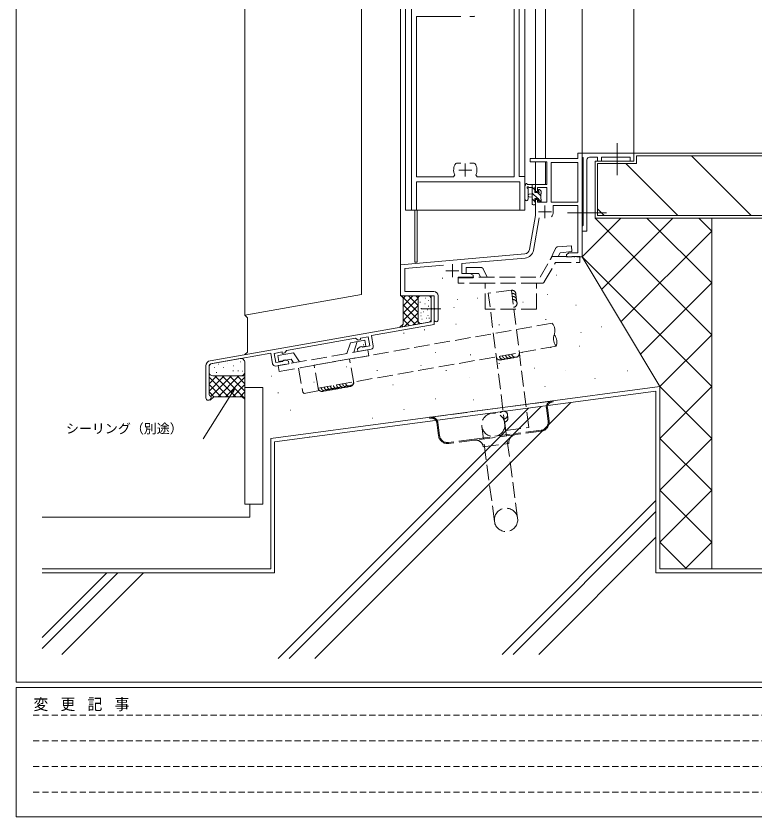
# Model space of a CAD drawing. Units: millimetres, scale not verified. Extents: x -742 to 539, y -420 to 386.
# Drawn here: x -590 to -305.2, y -420 to -111.1 of the extents above; entities that cross this region are included whole.
import ezdxf
from ezdxf.enums import TextEntityAlignment as Align

# ---------------------------------------------------------------- set-up
doc = ezdxf.new("R2010")
doc.units = ezdxf.units.MM
doc.header["$LTSCALE"] = 2
for name, pattern in [('CHAIN2', [12, 9, -1, 1, -1]), ('DASHED1', [1.8, 1.2, -0.6]), ('DASHED3', [4, 3, -1])]:
    doc.linetypes.add(name, pattern=pattern)
for name, color, linetype, lineweight in [('0-1_YKK_ZWAK', 7, 'Continuous', 9), ('0-3_YKK_12', 2, 'Continuous', 9), ('0-4_YSS_K', 3, 'Continuous', 9), ('0-5_YKK_D', 6, 'Continuous', 9), ('0-6_YKK_13', 4, 'Continuous', 9), ('0-7_YKK_11', 7, 'Continuous', 9)]:
    doc.layers.add(name, color=color, linetype=linetype, lineweight=lineweight)
doc.styles.add('ＭＳ ゴシック', font='')
doc.styles.get('ＭＳ ゴシック').set_extended_font_data('MS Gothic')

msp = doc.modelspace()

# ---------------------------------------------------------------- linework, layer by layer
at = {"layer": '0-1_YKK_ZWAK'}
for p, q in [((-590, -368), (-590, 382)), ((510, -368), (-590, -368)), ((-590, -420), (-590, -370)), ((456, -370), (-590, -370)), ((-590, -420), (456, -420))]:
    msp.add_line(p, q, dxfattribs=at)
at = {"layer": '0-1_YKK_ZWAK', "linetype": 'DASHED1'}
for p, q in [((-583.43, -380.732), (-228.87, -380.732)), ((-583.43, -390.63), (-228.87, -390.63)), ((-583.43, -400.528), (-228.87, -400.528)), ((-583.43, -410.426), (-228.87, -410.426))]:
    msp.add_line(p, q, dxfattribs=at)
at = {"layer": '0-3_YKK_12'}
for p, q in [((-351.82, -164.311), (-351.82, 250.997)), ((-441.82, -207.279), (-441.82, 236.296)), ((-371.82, -178.721), (-371.82, 236.296)), ((-389.82, -166.004), (-389.82, 220.996)), ((-385.92, -166.004), (-385.92, 220.996)), ((-389.82, -167.304), (-389.82, -176.004)), ((-385.92, -167.304), (-385.92, -176.004)), ((-385.92, -176.004), (-389.82, -176.004)), ((-436.32, -186.004), (-436.32, -206.004)), ((-435.32, -186.004), (-435.32, -206.004)), ((-435.32, -206.004), (-436.32, -206.004))]:
    msp.add_line(p, q, dxfattribs=at)
for points in [[(-439.82, -186.004), (-439.82, 229.996), (-393.82, 229.996)], [(-439.82, -186.004), (-393.82, -186.004), (-393.82, 229.996)]]:
    msp.add_lwpolyline(points, dxfattribs=at)
at = {"layer": '0-4_YSS_K'}
for p, q in [((-501.818, -226.433), (-501.818, 255.997)), ((-456.818, -218.498), (-456.818, 255.997)), ((-351.82, -164.004), (-281.82, -164.004)), ((-351.82, -164.004), (-351.82, -167.004)), ((-350.82, -168.004), (-350.82, -165.004)), ((-282.82, -165.004), (-350.82, -165.004)), ((-329.673, -165.004), (-306.673, -188.004)), ((-366.82, -167.004), (-351.82, -167.004)), ((-350.82, -168.004), (-365.82, -168.004)), ((-365.82, -188.004), (-365.82, -168.004)), ((-354.957, -168.004), (-334.957, -188.004)), ((-365.82, -185.426), (-363.241, -188.004)), ((-365.82, -188.004), (-282.82, -188.004)), ((-356.82, -189.004), (-371.82, -204.004)), ((-366.82, -189.004), (-321.82, -234.004)), ((-336.82, -189.004), (-364.32, -216.504)), ((-346.82, -189.004), (-321.82, -214.004)), ((-326.82, -189.004), (-321.82, -194.004)), ((-321.82, -189.004), (-321.82, -254.004)), ((-321.82, -194.004), (-356.82, -229.004)), ((-371.966, -203.858), (-321.82, -254.004)), ((-341.82, -254.011), (-371.82, -204.004)), ((-425.704, -212.134), (-425.504, -212.134)), ((-381.708, -211.028), (-381.508, -211.028)), ((-321.82, -214.004), (-349.32, -241.504)), ((-501.818, -226.433), (-456.818, -218.498)), ((-441.732, -218.916), (-440.82, -219.828)), ((-441.411, -219.003), (-435.02, -225.395)), ((-440.82, -220.005), (-439.819, -219.004)), ((-440.82, -222.833), (-436.99, -219.004)), ((-438.732, -219.004), (-435.02, -222.717)), ((-435.904, -219.004), (-435.02, -219.888)), ((-435.02, -229.886), (-435.02, -219.004)), ((-434.02, -219.007), (-431.02, -219.004)), ((-428.194, -217.669), (-427.994, -217.669)), ((-385.305, -218.499), (-385.105, -218.499)), ((-440.82, -219.828), (-440.82, -229.908)), ((-440.82, -225.662), (-435.02, -219.862)), ((-440.82, -222.423), (-435.02, -228.223)), ((-435.02, -220.007), (-435.02, -228.694)), ((-434.315, -221.481), (-434.115, -221.481)), ((-432.441, -222.063), (-432.241, -222.063)), ((-432.312, -219.93), (-432.112, -219.93)), ((-431.02, -220.77), (-430.82, -220.77)), ((-430.02, -220.004), (-430.02, -228.165)), ((-428.82, -220.004), (-428.82, -227.557)), ((-419.893, -220.436), (-419.693, -220.436)), ((-412.145, -219.882), (-411.945, -219.882)), ((-394.68, -221.414), (-394.58, -221.414)), ((-440.82, -228.49), (-435.02, -222.69)), ((-440.82, -225.251), (-436.011, -230.06)), ((-436.495, -223.756), (-436.295, -223.756)), ((-433.927, -223.872), (-433.727, -223.872)), ((-432.958, -225.164), (-432.758, -225.164)), ((-431.86, -224.001), (-431.66, -224.001)), ((-431.408, -224.453), (-431.208, -224.453)), ((-431.084, -222.967), (-430.884, -222.967)), ((-421.277, -223.479), (-421.077, -223.479)), ((-374.237, -222.649), (-374.037, -222.649)), ((-500.818, -227.433), (-501.818, -226.433)), ((-500.818, -227.433), (-500.818, -240.664)), ((-440.82, -228.08), (-438.415, -230.484)), ((-440.321, -230.82), (-435.02, -225.519)), ((-436.888, -230.215), (-435.02, -228.347)), ((-434.006, -225.57), (-433.806, -225.57)), ((-433.992, -226.65), (-433.792, -226.65)), ((-433.604, -227.942), (-433.404, -227.942)), ((-431.795, -227.554), (-431.595, -227.554)), ((-431.278, -226.52), (-431.078, -226.52)), ((-430.826, -227.554), (-430.626, -227.554)), ((-385.858, -228.183), (-385.658, -228.183)), ((-440.82, -229.908), (-442.034, -231.122)), ((-441.32, -230.408), (-440.82, -230.908)), ((-433.846, -229.679), (-430.846, -229.15)), ((-420.491, -229.899), (-420.391, -229.899)), ((-403.844, -230.12), (-403.644, -230.12)), ((-364.454, -230.917), (-364.354, -230.917)), ((-440.646, -233.441), (-440.446, -233.441)), ((-432.621, -232.057), (-432.421, -232.057)), ((-372.3, -233.164), (-372.1, -233.164)), ((-321.82, -234.004), (-341.82, -254.004)), ((-456.141, -237.868), (-455.941, -237.868)), ((-500.818, -240.664), (-501.818, -241.664)), ((-428.471, -240.912), (-428.271, -240.912)), ((-394.989, -240.912), (-394.789, -240.912)), ((-383.921, -238.975), (-383.721, -238.975)), ((-372.853, -238.421), (-372.653, -238.421)), ((-514.376, -245.097), (-503.579, -243.193)), ((-414.912, -241.742), (-414.712, -241.742)), ((-515.616, -248.404), (-515.616, -246.574)), ((-513.502, -246.674), (-513.402, -246.674)), ((-511.96, -245.384), (-511.86, -245.384)), ((-511.96, -245.384), (-511.86, -245.384)), ((-510.166, -246.602), (-510.066, -246.602)), ((-508.408, -245.025), (-508.308, -245.025)), ((-506.148, -245.993), (-506.048, -245.993)), ((-503.566, -244.487), (-503.466, -244.487)), ((-501.818, -244.67), (-501.818, -248.404)), ((-480.492, -246.723), (-480.292, -246.723)), ((-462.782, -246.446), (-462.582, -246.446)), ((-434.005, -245.892), (-433.805, -245.892)), ((-403.844, -245.062), (-403.644, -245.062)), ((-390.265, -246.868), (-390.165, -246.868)), ((-515.616, -255.733), (-509.786, -249.904)), ((-515.616, -252.905), (-512.615, -249.904)), ((-514.919, -257.865), (-506.958, -249.904)), ((-514.116, -249.904), (-501.818, -249.904)), ((-513.309, -249.904), (-505.306, -257.906)), ((-512.843, -248.513), (-512.643, -248.513)), ((-512.132, -257.906), (-504.129, -249.904)), ((-510.48, -249.904), (-501.82, -258.564)), ((-507.652, -249.904), (-501.818, -255.737)), ((-506.386, -247.907), (-506.186, -247.907)), ((-504.823, -249.904), (-501.818, -252.909)), ((-504.49, -247.948), (-504.29, -247.948)), ((-502.705, -248.072), (-502.605, -248.072)), ((-501.995, -249.904), (-501.818, -250.08)), ((-501.818, -248.404), (-501.818, -257.906)), ((-491.56, -250.043), (-491.36, -250.043)), ((-450.884, -247.829), (-450.684, -247.829)), ((-424.32, -247.829), (-424.12, -247.829)), ((-378.378, -247.886), (-378.278, -247.886)), ((-354.265, -247.886), (-354.165, -247.886)), ((-515.616, -250.425), (-508.134, -257.906)), ((-515.616, -253.253), (-510.963, -257.906)), ((-509.303, -257.906), (-501.818, -250.421)), ((-506.475, -257.906), (-501.818, -253.249)), ((-475.234, -252.257), (-475.034, -252.257)), ((-415.397, -250.602), (-415.297, -250.602)), ((-366.831, -250.941), (-366.731, -250.941)), ((-515.616, -256.082), (-513.791, -257.906)), ((-503.647, -257.906), (-501.818, -256.078)), ((-501.82, -254.312), (-494.82, -254.312)), ((-501.82, -254.312), (-501.82, -299.312)), ((-494.82, -254.312), (-494.82, -299.312)), ((-491.82, -274.011), (-341.82, -254.011)), ((-343.32, -255.724), (-490.32, -275.324)), ((-489.069, -256.407), (-488.869, -256.407)), ((-464.443, -253.917), (-464.243, -253.917)), ((-444.797, -253.364), (-444.596, -253.364)), ((-386.19, -253.995), (-386.09, -253.995)), ((-343.32, -255.782), (-343.32, -325.812)), ((-341.82, -324.312), (-341.82, -254.011)), ((-321.82, -254.011), (-341.82, -274.011)), ((-341.82, -254.011), (-321.82, -274.011)), ((-321.82, -254.011), (-321.82, -324.312)), ((-513.808, -257.906), (-515.113, -259.211)), ((-428.303, -258.747), (-428.203, -258.747)), ((-413.699, -259.086), (-413.599, -259.086)), ((-392.462, -262.277), (-489.01, -358.824)), ((-387.567, -261.624), (-484.767, -358.824)), ((-376.145, -260.101), (-474.867, -358.824)), ((-484.34, -263.159), (-484.24, -263.159)), ((-440.529, -262.82), (-440.429, -262.82)), ((-452.755, -266.213), (-452.655, -266.213)), ((-461.246, -269.947), (-461.146, -269.947)), ((-491.82, -324.312), (-491.82, -274.011)), ((-476.868, -273.341), (-476.768, -273.341)), ((-476.868, -273.341), (-476.768, -273.341)), ((-341.82, -274.011), (-321.82, -294.011)), ((-321.82, -274.011), (-341.82, -294.011)), ((-490.32, -275.324), (-490.32, -325.812)), ((-341.82, -294.011), (-321.82, -314.011)), ((-321.82, -294.011), (-341.82, -314.011)), ((-494.82, -299.312), (-501.82, -299.312)), ((-499.82, -299.312), (-499.82, -304.312)), ((-343.32, -297.987), (-402.657, -357.324)), ((-343.32, -302.23), (-398.414, -357.324)), ((-499.82, -304.312), (-579.927, -304.312)), ((-343.32, -312.129), (-388.515, -357.324)), ((-341.82, -314.011), (-331.519, -324.312)), ((-321.82, -314.011), (-332.121, -324.312)), ((-491.82, -324.312), (-579.927, -324.312)), ((-341.82, -324.312), (-181.82, -324.312)), ((-550.75, -325.812), (-579.927, -354.989)), ((-554.992, -325.812), (-579.927, -350.746)), ((-490.32, -325.812), (-579.927, -325.812)), ((-540.85, -325.812), (-572.363, -357.324)), ((-343.32, -325.812), (-181.82, -325.812))]:
    msp.add_line(p, q, dxfattribs=at)
at = {"layer": '0-4_YSS_K', "linetype": 'DASHED3'}
for p, q in [((-401.314, -270.912), (-407.948, -217.985)), ((-399.016, -216.865), (-407.946, -217.985)), ((-392.384, -269.793), (-399.018, -216.866)), ((-383.336, -229.574), (-475.128, -245.759)), ((-381.774, -238.437), (-473.565, -254.623)), ((-473.561, -254.622), (-475.124, -245.759)), ((-401.314, -270.912), (-392.384, -269.793))]:
    msp.add_line(p, q, dxfattribs=at)
at = {"layer": '0-4_YSS_K'}
for points in [[(-366.82, -167.004), (-366.82, -189.004), (-281.82, -189.004)], [(-513.808, -257.906), (-502.818, -257.906), (-501.818, -258.906)]]:
    msp.add_lwpolyline(points, dxfattribs=at)
for centre, radius, start, end in [((-434.02, -220.007), 1, 90, 180), ((-431.02, -220.004), 1, 0, 90), ((-431.02, -228.165), 1, 280, 0), ((-434.02, -228.694), 1, 180, 280), ((-503.318, -244.67), 1.5, 0, 100), ((-514.116, -246.574), 1.5, 100, 180), ((-514.116, -248.404), 1.5, 180, 270), ((-503.318, -248.404), 1.5, 270, 0)]:
    msp.add_arc(centre, radius, start, end, dxfattribs=at)
at = {"layer": '0-4_YSS_K', "linetype": 'DASHED3'}
for centre, radius, start, end in [((-398.83, -218.354), 1.5, 343.55563, 97.1338), ((-398.681, -219.545), 1.5, 343.55563, 97.1338), ((-398.532, -220.735), 1.5, 343.55563, 97.1338), ((-398.383, -221.926), 1.5, 277.1338, 97.1338), ((-386.784, -232.467), 4.5, 340.0002, 40.00015), ((-378.326, -235.545), 4.5, 160.00015, 220.0002), ((-386.002, -236.898), 4.5, 340.00015, 40.0002), ((-397.477, -241.206), 1.5, 190.00009, 10.00009), ((-403.386, -242.248), 1.5, 190.00009, 303.57828), ((-402.204, -242.04), 1.5, 190.00009, 303.57828), ((-401.022, -241.831), 1.5, 190.00009, 303.57828), ((-399.84, -241.623), 1.5, 190.00009, 303.57828), ((-398.659, -241.415), 1.5, 190.00009, 303.57828), ((-463.815, -252.904), 1.5, 190.00009, 303.57828), ((-462.633, -252.695), 1.5, 190.00009, 303.57828), ((-461.452, -252.487), 1.5, 190.00009, 10.00009), ((-472.087, -254.362), 1.5, 190.00009, 303.57828), ((-470.906, -254.154), 1.5, 190.00009, 303.57828), ((-469.724, -253.945), 1.5, 190.00009, 303.57828), ((-468.542, -253.737), 1.5, 190.00009, 303.57828), ((-467.36, -253.529), 1.5, 190.00009, 303.57828), ((-466.179, -253.32), 1.5, 190.00009, 303.57828), ((-464.997, -253.112), 1.5, 190.00009, 303.57828), ((-402.046, -264.968), 1.5, 278.48982, 179.78615), ((-401.869, -266.155), 1.5, 278.48982, 32.06799)]:
    msp.add_arc(centre, radius, start, end, dxfattribs=at)
at = {"layer": '0-5_YKK_D'}
for p, q in [((-506.557, -256.172), (-517.923, -274.127)), ((-506.797, -256.021), (-506.318, -256.324)), ((-505.648, -254.736), (-506.318, -256.324))]:
    msp.add_line(p, q, dxfattribs=at)
msp.add_lwpolyline([(-506.797, -256.021), (-505.648, -254.736), (-506.318, -256.324)], close=True, dxfattribs=at)
at = {"layer": '0-6_YKK_13', "linetype": 'CHAIN2'}
for p, q in [((-358.32, -172.442), (-358.32, -160.071)), ((-362.404, -187.004), (-377.436, -187.004)), ((-433.846, -224.004), (-426.194, -224.004))]:
    msp.add_line(p, q, dxfattribs=at)
at = {"layer": '0-6_YKK_13'}
for p, q in [((-390.12, -176.004), (-392.8, -176.004)), ((-391.02, -176.004), (-391.02, -183.604)), ((-393.82, -181.732), (-393.82, -176.57)), ((-392.62, -181.732), (-392.617, -177.771)), ((-392.2, -177.204), (-391.02, -177.204)), ((-390.02, -178.102), (-391.02, -177.102)), ((-390.02, -179.104), (-390.02, -177.104)), ((-389.081, -179.104), (-390.02, -179.104)), ((-389.82, -176.904), (-389.82, -176.304)), ((-387.72, -180.402), (-389.009, -179.113)), ((-388.62, -178.304), (-388.62, -178.643)), ((-387.608, -178.592), (-388.108, -178.092)), ((-387.52, -179.404), (-387.52, -178.804)), ((-391.02, -179.704), (-392.164, -179.806)), ((-391.02, -180.904), (-392.164, -180.802)), ((-388.863, -181.504), (-391.02, -179.347)), ((-390.02, -182.592), (-391.02, -181.592)), ((-390.02, -181.504), (-388.62, -181.504)), ((-390.02, -182.804), (-390.02, -181.504)), ((-388.62, -181.504), (-388.62, -182.404)), ((-387.691, -182.675), (-388.62, -181.747)), ((-387.72, -181.704), (-387.72, -179.604)), ((-387.52, -182.404), (-387.52, -181.904)), ((-390.72, -183.904), (-390.12, -183.904)), ((-389.82, -183.604), (-389.82, -183.004)), ((-388.32, -182.704), (-387.82, -182.704))]:
    msp.add_line(p, q, dxfattribs=at)
at = {"layer": '0-6_YKK_13', "linetype": 'DASHED3'}
for p, q in [((-384.091, -205.087), (-382.044, -200.698)), ((-375.901, -199.659), (-381.225, -200.125)), ((-375.7, -201.95), (-375.901, -199.659)), ((-387.995, -211.851), (-383.376, -203.851)), ((-383.376, -203.851), (-372.655, -203.851)), ((-380.976, -203.851), (-380.277, -202.351)), ((-375.7, -201.95), (-380.277, -202.351)), ((-372.655, -206.151), (-372.655, -203.851)), ((-386.379, -213.651), (-382.049, -206.151)), ((-382.049, -206.151), (-372.655, -206.151)), ((-416.545, -208.051), (-410.817, -208.051)), ((-416.545, -210.351), (-416.545, -208.051)), ((-408.408, -211.851), (-409.911, -208.628)), ((-419.59, -214.151), (-419.59, -211.851)), ((-419.59, -211.851), (-387.995, -211.851)), ((-416.545, -210.351), (-411.645, -210.351)), ((-410.946, -211.851), (-411.645, -210.351)), ((-409.23, -214.151), (-419.59, -214.151)), ((-389.316, -214.151), (-409.23, -214.151)), ((-389.316, -224.151), (-389.316, -214.151)), ((-387.245, -214.151), (-389.316, -214.151)), ((-462.446, -241.22), (-461.115, -237.127)), ((-455.608, -236.156), (-461.115, -237.127)), ((-459.852, -240.763), (-458.521, -236.67)), ((-455.608, -236.156), (-455.209, -238.421)), ((-454.456, -239.812), (-488.924, -245.889)), ((-455.209, -238.421), (-456.877, -238.715)), ((-454.056, -242.077), (-454.456, -239.812)), ((-483.092, -241.002), (-489.092, -242.06)), ((-489.092, -242.06), (-488.692, -244.325)), ((-483.936, -243.487), (-488.692, -244.325)), ((-488.525, -248.154), (-454.056, -242.077)), ((-482.987, -244.842), (-483.936, -243.487)), ((-480.687, -244.437), (-483.092, -241.002)), ((-459.793, -252.735), (-461.442, -243.379)), ((-488.924, -245.889), (-488.525, -248.154)), ((-481.139, -246.852), (-479.489, -256.208)), ((-478.91, -256.613), (-460.198, -253.314)), ((-459.793, -252.735), (-460.198, -253.314)), ((-478.91, -256.613), (-479.489, -256.208)), ((-385.588, -262.27), (-384.914, -267.326)), ((-385.191, -262.218), (-384.518, -267.273)), ((-383.473, -259.971), (-382.978, -259.905)), ((-430.557, -266.245), (-430.061, -266.179)), ((-427.141, -272.953), (-427.815, -267.897)), ((-426.745, -272.9), (-427.418, -267.844)), ((-396.667, -304.806), (-401.554, -268.131)), ((-405.588, -305.995), (-410.475, -269.319)), ((-387.578, -270.808), (-397.49, -272.129)), ((-387.525, -271.205), (-397.437, -272.525)), ((-413.35, -274.242), (-423.262, -275.563)), ((-413.297, -274.639), (-423.209, -275.96)), ((-413.35, -274.242), (-397.49, -272.129)), ((-397.437, -272.525), (-413.297, -274.639)), ((-409.927, -277.216), (-400.015, -275.895))]:
    msp.add_line(p, q, dxfattribs=at)
for points in [[(-389.316, -224.151), (-409.23, -224.151), (-409.23, -214.151)], [(-430.557, -266.245), (-430.61, -265.848), (-430.114, -265.782), (-383.526, -259.574)], [(-383.526, -259.574), (-383.03, -259.508), (-382.978, -259.905)]]:
    msp.add_lwpolyline(points, dxfattribs=at)
msp.add_circle((-406.014, -268.725), 4.5, dxfattribs=at)
at = {"layer": '0-6_YKK_13'}
for centre, radius, start, end in [((-393.91, -176.114), 0.3, 310.52878, 10.52878), ((-393.32, -176.004), 0.3, 30, 190.52878), ((-392.8, -175.704), 0.3, 210, 270), ((-390.12, -176.304), 0.3, 0, 90), ((-393.52, -176.57), 0.3, 130.52878, 180), ((-392.72, -177.204), 0.3, 30, 250.81024), ((-392.917, -177.771), 0.3, 359.95976, 70.81024), ((-392.2, -176.904), 0.3, 210, 270), ((-390.02, -176.904), 0.2, 270, 0), ((-389.081, -179.404), 0.3, 33.05573, 90), ((-388.62, -179.104), 0.25, 213.05573, 56.94426), ((-388.32, -178.304), 0.3, 45, 180), ((-388.32, -178.643), 0.3, 180, 236.94426), ((-387.82, -178.804), 0.3, 0, 45), ((-393.22, -181.732), 0.6, 179.95976, 359.95976), ((-392.12, -180.304), 0.5, 95.09206, 264.90793), ((-387.72, -179.404), 0.2, 270, 0), ((-387.72, -181.904), 0.2, 0, 90), ((-390.72, -183.604), 0.3, 180, 270), ((-390.12, -183.604), 0.3, 270, 0), ((-390.02, -183.004), 0.2, 0, 90), ((-388.32, -182.404), 0.3, 180, 270), ((-387.82, -182.404), 0.3, 270, 0)]:
    msp.add_arc(centre, radius, start, end, dxfattribs=at)
at = {"layer": '0-6_YKK_13', "linetype": 'DASHED3'}
for centre, radius, start, end in [((-381.138, -201.121), 1, 95.00192, 155.00259), ((-410.817, -209.051), 1, 24.99973, 90.00174), ((-387.245, -213.151), 1, 269.99738, 329.99768), ((-383.209, -261.953), 2.4, 97.59, 187.59), ((-383.209, -261.953), 2, 97.59, 187.59), ((-429.797, -268.161), 2.4, 7.59, 97.59), ((-429.797, -268.161), 2, 7.59, 97.59), ((-387.987, -267.735), 3.1, 277.59, 7.59), ((-387.987, -267.735), 3.5, 277.59, 7.59), ((-423.672, -272.49), 3.5, 187.59, 277.59), ((-423.672, -272.49), 3.1, 187.59, 277.59), ((-412.901, -277.612), 3, 7.59, 97.59), ((-397.041, -275.499), 3, 97.59, 187.59), ((-401.127, -305.401), 4.5, 7.59, 187.59), ((-401.127, -305.401), 4.5, 187.59, 7.59)]:
    msp.add_arc(centre, radius, start, end, dxfattribs=at)
at = {"layer": '0-7_YKK_11'}
for p, q in [((-415.07, -111.204), (-413.373, -111.204)), ((-416.82, -168.004), (-416.82, -173.004)), ((-373.45, -182.904), (-373.45, -167.634)), ((-419.32, -170.504), (-414.32, -170.504)), ((-386.12, -184.104), (-386.12, -189.104)), ((-388.62, -186.604), (-383.62, -186.604)), ((-388.332, -188.952), (-390.536, -201.453)), ((-421.82, -206.804), (-421.82, -211.804)), ((-424.32, -209.304), (-419.32, -209.304)), ((-427.32, -218.974), (-427.32, -228.254)), ((-429.9, -224.279), (-430.02, -224.462)), ((-430.02, -224.462), (-430.02, -229.004)), ((-430.02, -229.004), (-515.163, -244.017)), ((-516.816, -245.987), (-516.816, -258.309))]:
    msp.add_line(p, q, dxfattribs=at)
for points in [[(-437.62, -82.004), (-437.62, -186.004), (-435.69, -186.004), (-435.69, -175.004), (-395.75, -175.004), (-395.75, -186.004), (-393.82, -186.004), (-393.82, -173.004), (-396.02, -173.004), (-396.02, -99.004), (-400.02, -99.004), (-400.02, -99.804), (-399.154, -100.304), (-397.95, -100.304), (-397.95, -104.004), (-415.72, -104.004), (-415.72, -102.004), (-412.52, -102.004), (-412.52, -101.004), (-416.72, -101.004), (-416.72, -104.004), (-419.12, -104.004)], [(-412.723, -106.641), (-412.268, -105.934), (-397.95, -105.934), (-397.95, -173.074), (-412.268, -173.074), (-412.723, -172.367)], [(-420.916, -172.367), (-421.371, -173.074), (-435.69, -173.074), (-435.69, -111.204), (-418.57, -111.204)], [(-415.07, -111.204), (-413.373, -111.204), (-413.127, -111.076)], [(-392.141, -201.17), (-389.82, -188.004), (-389.82, -181.804), (-389.02, -181.804), (-389.02, -182.904), (-385.42, -182.904), (-385.42, -177.204), (-389.02, -177.204), (-389.02, -178.804), (-389.82, -178.804), (-389.82, -176.004), (-385.42, -176.004), (-385.42, -167.304), (-391.82, -167.304), (-391.82, -166.004), (-373.45, -166.004), (-373.45, -164.004), (-371.82, -164.004), (-371.82, -204.004), (-373.861, -204.004), (-374.045, -203.884), (-374.595, -203.884), (-374.778, -204.004), (-374.861, -204.004), (-375.045, -203.884), (-375.595, -203.884), (-375.778, -204.004), (-377.82, -204.004), (-377.82, -203.004), (-376.728, -202.374), (-373.45, -202.374), (-373.45, -184.104), (-382.92, -184.104), (-382.92, -186.604)], [(-371.42, -191.804), (-371.42, -165.704), (-371.62, -165.504), (-371.82, -165.304), (-371.82, -164.004), (-351.82, -164.004), (-351.82, -167.004), (-353.32, -167.004), (-353.32, -165.504), (-364.32, -165.504), (-364.32, -167.004), (-365.82, -167.004), (-365.82, -165.504), (-368.92, -165.504)], [(-369.92, -166.504), (-369.92, -181.546), (-370.04, -181.729), (-370.04, -182.279), (-369.92, -182.462), (-369.92, -186.546), (-370.04, -186.729), (-370.04, -187.279), (-369.92, -187.462), (-369.92, -194.004), (-371.82, -194.004), (-371.82, -192.204), (-371.62, -192.004), (-371.42, -191.804)], [(-418.57, -167.804), (-420.266, -167.804), (-420.513, -167.933)], [(-413.127, -167.933), (-413.373, -167.804), (-415.07, -167.804)], [(-428.82, -228.254), (-428.82, -224.462), (-428.7, -224.279), (-428.7, -223.729), (-428.82, -223.546), (-428.82, -219.004), (-441.82, -219.004), (-441.82, -207.004), (-393.936, -202.815)], [(-393.794, -204.439), (-418.12, -206.567), (-418.12, -210.374), (-414.911, -210.374), (-413.82, -211.004), (-413.82, -212.004), (-419.67, -212.004)], [(-425.189, -207.185), (-440.19, -208.498), (-440.19, -217.374), (-428.92, -217.374)], [(-452.287, -238.414), (-453.016, -234.277), (-428.82, -230.011), (-428.82, -219.004), (-430.02, -219.004), (-430.02, -223.546)], [(-430.02, -223.546), (-429.9, -223.729), (-429.9, -224.279)], [(-489.93, -246.067), (-484.809, -245.164), (-484.982, -244.179), (-486.204, -243.734), (-486.868, -243.851), (-487.033, -244.058), (-487.198, -244.265), (-489.86, -244.734), (-490.485, -241.189), (-487.398, -240.644), (-487.398, -241.203), (-486.401, -241.027), (-485.712, -240.043), (-459.122, -235.354), (-458.137, -236.044), (-457.254, -235.888), (-457.254, -235.329), (-454.244, -234.799), (-453.619, -238.344), (-456.281, -238.813), (-456.507, -238.675), (-456.733, -238.538), (-457.397, -238.655), (-458.393, -239.49), (-458.219, -240.475), (-453.098, -239.572)], [(-514.955, -245.199), (-491.818, -241.119), (-491.088, -245.255)], [(-515.431, -257.385), (-515.616, -257.109), (-515.616, -245.987)]]:
    msp.add_lwpolyline(points, dxfattribs=at)
msp.add_lwpolyline([(-373.45, -182.904), (-373.45, -167.634), (-383.79, -167.634), (-383.79, -182.904)], close=True, dxfattribs=at)
for centre, radius, start, end in [((-368.92, -166.504), 1, 90, 179.99998), ((-416.82, -170.504), 4.5, 145.15007, 204.45636), ((-416.82, -170.504), 4.5, 335.54362, 34.84991), ((-386.12, -186.604), 3.2, 321.63347, 359.99998), ((-394.111, -200.822), 2, 274.99998, 350), ((-394.111, -200.822), 3.63, 275, 350), ((-428.92, -218.974), 1.6, 0, 89.99998), ((-428.07, -228.254), 0.75, 179.99998, 0), ((-453.272, -238.587), 1, 280, 10), ((-514.816, -245.987), 2, 99.99998, 180.00002), ((-514.816, -245.987), 0.8, 99.99998, 180.00002), ((-490.103, -245.082), 1, 190.00002, 280), ((-515.816, -258.309), 1, 180.00002, 67.38011)]:
    msp.add_arc(centre, radius, start, end, dxfattribs=at)

# ---------------------------------------------------------------- texts
at = {"layer": '0-1_YKK_ZWAK', "insert": (-583.265, -379.209), "char_height": 4.399, "attachment_point": 7, "style": 'ＭＳ ゴシック'}
msp.add_mtext('\\T1.22;\\W0.95;変\\~更\\~記\\~事', dxfattribs=at)
at = {"layer": '0-5_YKK_D', "color": 4, "style": 'ＭＳ ゴシック'}
msp.add_text('シーリング（別途）', height=3.666, dxfattribs=at).set_placement((-570.763, -273.127), align=Align.BOTTOM_LEFT)

doc.saveas('drawing.dxf')
